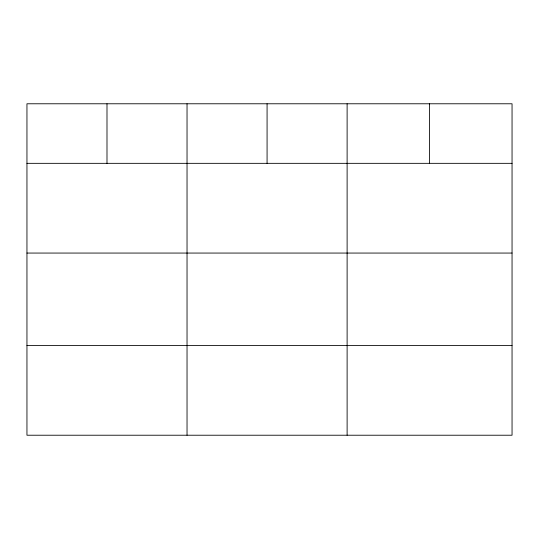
<?xml version="1.0" encoding="UTF-8"?>
<svg xmlns="http://www.w3.org/2000/svg" width="539" height="539" viewBox="0 0 539 539"><rect width="100%" height="100%" fill="white"/><g stroke="black" fill="none" stroke-linecap="round" stroke-linejoin="round"><path stroke-width="0.81" d="M512.05 253.06L512.05 103.778L26.95 103.778L26.95 435.222L512.05 435.222L512.05 253.06L26.95 253.06M26.95 163.337L512.05 163.337M26.95 345.499L512.05 345.499M429.583 103.778L429.583 163.337M347.116 103.778L347.116 435.222M267.074 103.778L267.074 163.337M187.033 103.778L187.033 435.222M106.992 103.778L106.992 163.337"/></g></svg>
